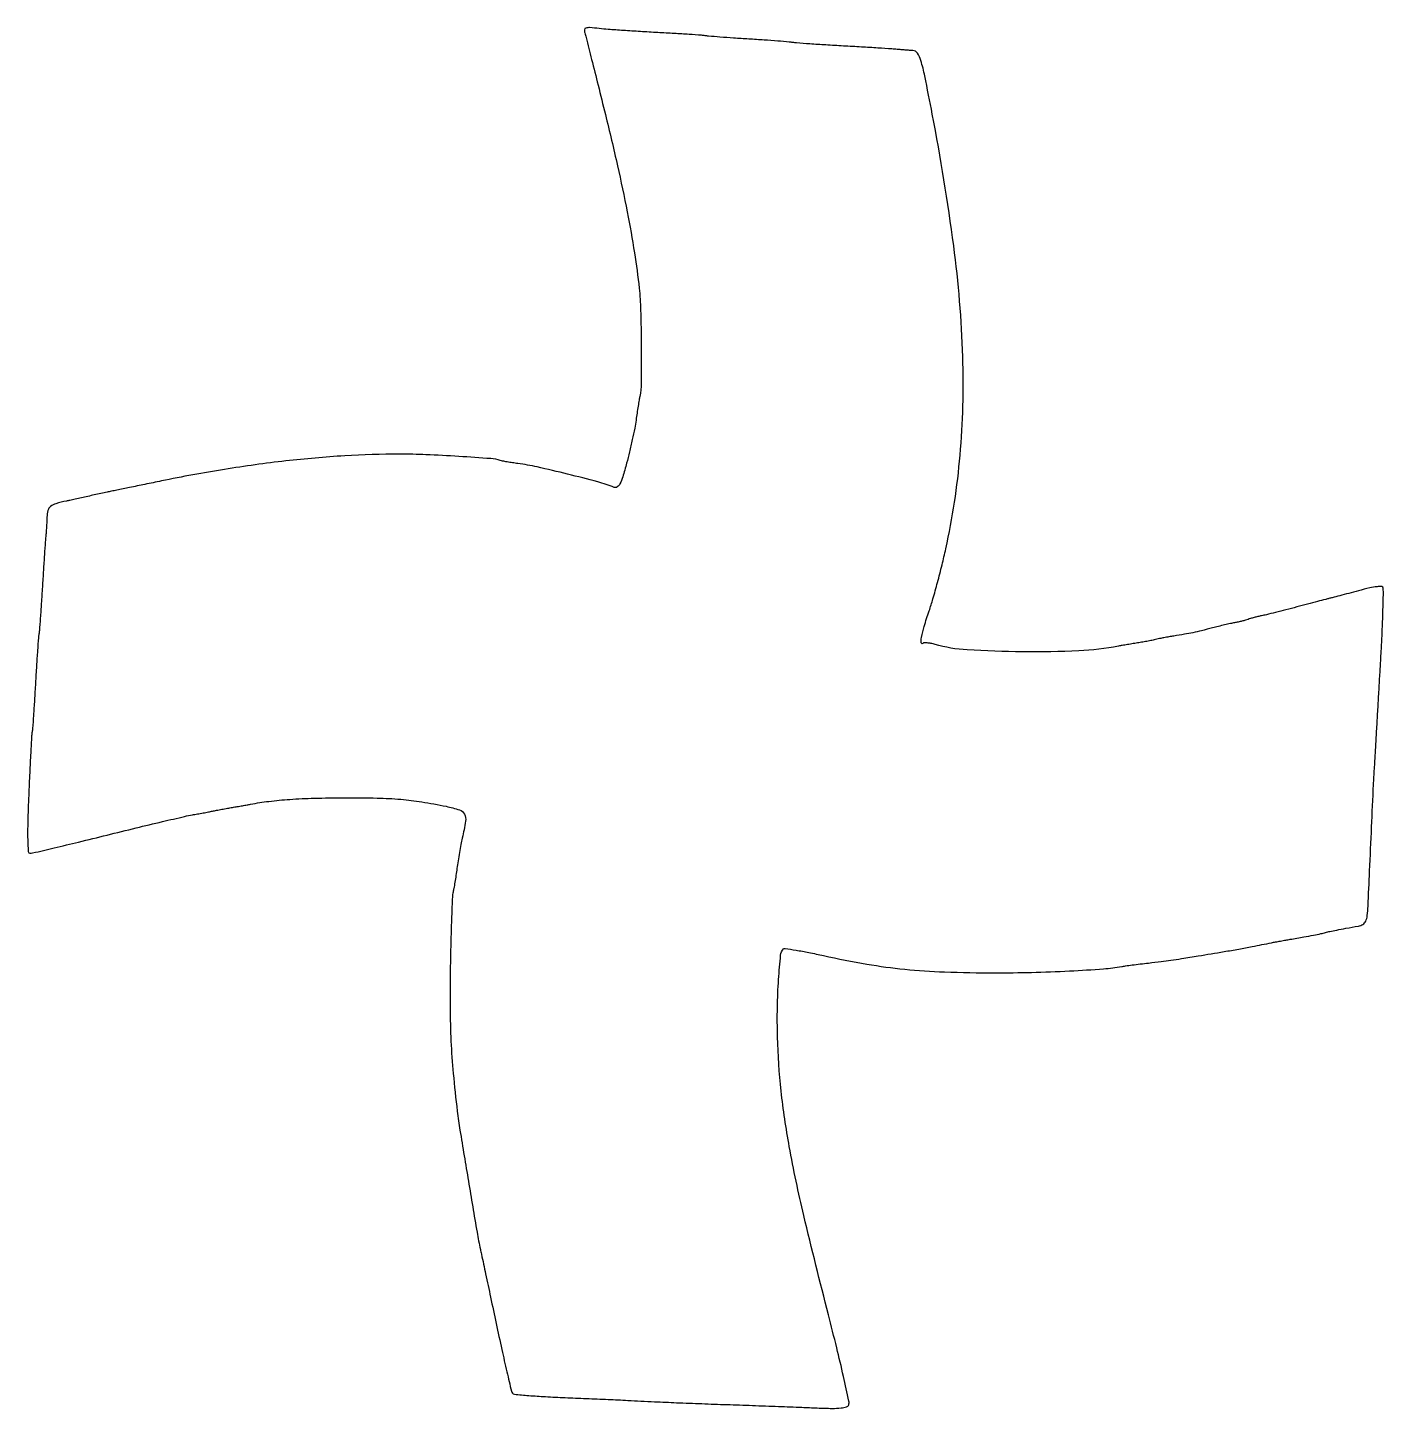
# Model space of a CAD drawing. Extents: x 0 to 402, y 0 to 410.
import ezdxf

# ---------------------------------------------------------------- set-up
doc = ezdxf.new("R2010")
doc.units = 0

msp = doc.modelspace()

# ---------------------------------------------------------------- linework, layer by layer
msp.add_lwpolyline([(165.37546, 408.329125, -0.012424), (165.752144, 406.98108, -0.000279), (167.395311, 400.466497, -0.000629), (169.30539, 392.835325, -0.000425), (171.464515, 384.131289, -0.005219), (175.059421, 368.905753, -0.007297), (177.931079, 355.220269, -0.008219), (180.086485, 343.086239, -0.012929), (181.495334, 332.59625, -0.02082), (181.92003, 326.172269, -0.004829), (182.079437, 315.345258, -0.003359), (182.061315, 304.399165, -0.047402), (181.657848, 300.5, 0.008532), (181.459079, 299.41249, 0.002099), (181.170492, 297.61875, 0.002148), (180.857325, 295.560937, 0.002146), (180.56177, 293.5, -0.013844), (180.150542, 291.042958, -0.005435), (179.453417, 287.679752, -0.005374), (178.62051, 284.057345, -0.006676), (177.764823, 280.707666, -0.007863), (176.604735, 276.660883, -0.044912), (175.766641, 274.590693, -0.114758), (174.973514, 273.654679, -0.258819), (174.081513, 273.535514, 0.027558), (169.212474, 275.141576, 0.005396), (160.278211, 277.448754, 0.005747), (151.232356, 279.570904, 0.02165), (145.5, 280.588244, -0.005034), (143.88146, 280.820326, -0.005615), (142.32595, 281.077292, -0.005206), (141.005844, 281.324828, -0.029311), (140.311745, 281.505301, 0.059805), (137.528504, 282.050723, 0.00284), (128.015073, 282.70214, 0.005233), (118.267601, 283.211632, 0.010263), (110.5, 283.376573, 0.015562), (94.167177, 282.87968, 0.012639), (76.716737, 281.360979, 0.012069), (58.495248, 278.863317, 0.011005), (39.842876, 275.423493, -0.000194), (34.933447, 274.407898, -0.000245), (30.391345, 273.472452, -0.000194), (26.580212, 272.691035, -0.00198), (25, 272.37419, 0.003586), (23.735108, 272.116341, 0.001241), (21.9125, 271.726441, 0.001232), (19.906157, 271.286848, 0.001432), (18, 270.85855, -0.000785), (16.142962, 270.438765, -0.000785), (14.284346, 270.024753, -0.000767), (12.660499, 269.668323, -0.003113), (11.670115, 269.458978, 0.019059), (8.521052, 268.687684, 0.10367), (6.975584, 267.873416, 0.154202), (6.19988, 266.671913, 0.059102), (5.900807, 264.682612, -0.00463), (5.844152, 263.281643, -0.003219), (5.755332, 261.700517, -0.003247), (5.65045, 260.183996, -0.006699), (5.544865, 259, 0.007944), (5.407415, 257.41407, 0.000769), (5.141132, 253.5625, 0.000976), (4.839703, 248.969612, 0.000772), (4.530997, 244, -0.001393), (4.220644, 239.102213, -0.001954), (3.914286, 234.73125, -0.001152), (3.633183, 231.048793, -0.026379), (3.494746, 230, 0.027575), (3.358008, 228.944636, 0.001128), (3.084384, 225.121875, 0.001964), (2.788123, 220.589432, 0.001391), (2.489739, 215.5, -0.001404), (2.191089, 210.408192, -0.001975), (1.894017, 205.868311, -0.001151), (1.619578, 202.041668, -0.027127), (1.481061, 200.966591, 0.031434), (1.34667, 199.847633, 0.000821), (1.069999, 194.826247, 0.001729), (0.77501, 188.924717, 0.001181), (0.478827, 182.216591, 0.003538), (0.20262, 174.256703, 0.012102), (0.184982, 169.07746, 0.009302), (0.326747, 165.481433, 0.397324), (0.836949, 165, 0.057582), (1.655289, 165.094557, 0.000467), (7.999591, 166.586776, 0.001679), (15.276422, 168.33133, 0.001079), (23.707251, 170.401789, -0.001149), (32.30954, 172.513085, -0.001535), (40.126505, 174.387208, -0.001066), (46.690599, 175.924883, -0.015932), (49, 176.383681, 0.002835), (50.522825, 176.64496, 0.00209), (52.20625, 176.950893, 0.002111), (53.795453, 177.253518, 0.004722), (55, 177.5, -0.004491), (56.196644, 177.745441, -0.002073), (57.757537, 178.044293, -0.002053), (59.401216, 178.344955, -0.002849), (60.87672, 178.599929, 0.001262), (62.315247, 178.843812, 0.001046), (63.845568, 179.110528, 0.001055), (65.247245, 179.360897, 0.002846), (66.24166, 179.546539, -0.017847), (71.699135, 180.396849, -0.01253), (77.890121, 180.979367, -0.010506), (85.173464, 181.32737, -0.005961), (94, 181.458109, -0.005846), (103.832375, 181.37155, -0.015786), (110.804698, 181.008201, -0.018723), (117.031637, 180.250555, -0.011736), (124.25, 178.922196, -0.027573), (128.216784, 177.864434, -0.198915), (129.687502, 176.604329, -0.159031), (130.013459, 174.507889, -0.01616), (129.032199, 169.5, 0.008568), (128.632262, 167.611332, 0.004265), (128.187134, 165.20625, 0.004232), (127.768212, 162.706065, 0.006208), (127.445767, 160.5, -0.003688), (127.155135, 158.439063, -0.00368), (126.833948, 156.38125, -0.003603), (126.52727, 154.588211, -0.014486), (126.300353, 153.5, 0.04786), (126.098599, 152.056847, 0.00156), (125.863918, 146.2125, 0.002979), (125.649431, 139.308076, 0.002065), (125.485695, 131.5, 0.005568), (125.415392, 119.168768, 0.010598), (125.679475, 109.253884, 0.011133), (126.351071, 99.687453, 0.006923), (127.543651, 88.5, 0.010615), (128.35054, 82.826438, 0.00083), (130.848734, 67.745388, 0.000753), (133.414079, 52.557399, 0.012355), (134.405309, 47.5, -0.002073), (134.716394, 46.069324, -0.000065), (135.963695, 40.2125, -0.000127), (137.43133, 33.308101, -0.000088), (139.087566, 25.5, 0.001974), (140.754686, 17.784136, 0.003108), (142.253532, 11.173324, 0.000807), (143.605634, 5.419023, 0.11928), (143.913126, 4.813442, 0.195662), (144.473998, 4.523527, 0.002257), (148.733856, 4.155749, 0.006473), (153.70806, 3.81367, 0.004129), (159.5, 3.538589, -0.000816), (165.792882, 3.281492, -0.000739), (172.296875, 2.995498, -0.00074), (178.119459, 2.722209, -0.002369), (182, 2.515886, 0.003377), (186.038587, 2.309328, 0.000862), (192.584375, 2.030158, 0.000878), (200.058594, 1.737442, 0.00089), (207.5, 1.472364, -0.000453), (215.036587, 1.210495, -0.000415), (222.796633, 0.927379, -0.000414), (229.723194, 0.663171, -0.00136), (234.29705, 0.472447, 0.007027), (238.68911, 0.339142, 0.029538), (241.324653, 0.451931, 0.051095), (242.929088, 0.783736, 0.228443), (243.609201, 1.423978, 0.146562), (243.688136, 2.469505, 0.001473), (242.054117, 9.82351, 0.004639), (240.05856, 18.313207, 0.002974), (237.591966, 28.133155, -0.004511), (230.29869, 57.551543, -0.013217), (225.994553, 77.989618, -0.018238), (223.594933, 94.462, -0.020249), (222.5076, 110.5, -0.011129), (222.464349, 119.247952, -0.012824), (222.822681, 127.584059, -0.007618), (223.428091, 134.788043, -0.173284), (224.303548, 136.636881, -0.239672), (224.759945, 136.785561, -0.002778), (227.993654, 136.260064, -0.007696), (231.769431, 135.565007, -0.004857), (236.154848, 134.643339, 0.011408), (249.017043, 132.115617, 0.017773), (260.207563, 130.587762, 0.016545), (272.038959, 129.793124, 0.008332), (287, 129.534105, 0.006809), (297.759998, 129.673684, 0.005804), (309.10194, 130.107119, 0.005161), (319.191091, 130.714474, 0.028868), (324.558594, 131.406214, -0.011863), (325.66672, 131.587505, -0.002257), (327.692212, 131.860407, -0.002407), (330.060532, 132.157031, -0.00221), (332.5, 132.439708, 0.0024), (336.268387, 132.877826, 0.005292), (339.141508, 133.256743, 0.004419), (342.30398, 133.73648, 0.00123), (347.25, 134.544044, 0.000607), (354.901719, 135.822269, 0.002915), (359.25709, 136.581417, 0.003532), (363.219579, 137.324858, 0.001183), (369, 138.465909, -0.002522), (370.171944, 138.693991, -0.001284), (371.646875, 138.969405, -0.001276), (373.169245, 139.245616, -0.001912), (374.5, 139.478307, 0.001493), (378.542269, 140.18163, 0.003818), (381.464552, 140.722123, 0.004983), (383.602519, 141.156603, 0.016387), (385, 141.503376, -0.016581), (386.255637, 141.814436, -0.004342), (388.288955, 142.228727, -0.00351), (391.035848, 142.743619, -0.001494), (394.721056, 143.396285, 0.100373), (396.044044, 143.913042, 0.136813), (396.89034, 144.865575, 0.083083), (397.376045, 146.501051, 0.020524), (397.605705, 149.30044, -0.000859), (398.050239, 159.746199, -0.000445), (398.639747, 172.797618, -0.000291), (399.225003, 185.345448, -0.003802), (399.480297, 190, 0.000861), (399.632425, 192.504203, 0.000185), (399.887306, 196.85, 0.000193), (400.178758, 201.884367, 0.000184), (400.471048, 207, -0.000116), (400.766832, 212.189059, -0.000112), (401.068767, 217.44375, -0.000111), (401.336902, 222.07416, -0.000409), (401.509378, 225, 0.004545), (401.762798, 230.003165, 0.00275), (401.976434, 235.931634, 0.001836), (402.126743, 241.528548, 0.022894), (402.07878, 243.650285, 0.369412), (401.660072, 244.076848, 0.048491), (400.286844, 244.063196, 0.029844), (398.085801, 243.693259, 0.0087), (394.75, 242.864233, -0.000394), (391.863996, 242.095874, -0.000496), (389.189062, 241.388805, -0.000395), (386.943433, 240.799491, -0.003929), (386, 240.560609, 0.003996), (385.037336, 240.316721, 0.000346), (382.590625, 239.674187, 0.000456), (379.673333, 238.903068, 0.000354), (376.5, 238.058768, -0.001859), (373.253855, 237.205549, -0.00207), (370.115625, 236.407003, -0.00191), (367.434708, 235.7475, -0.010863), (366, 235.433197, 0.008742), (364.932945, 235.204175, 0.007032), (363.79375, 234.921806, 0.007116), (362.74837, 234.631064, 0.01801), (362, 234.381805, -0.019384), (361.251557, 234.134805, -0.007682), (360.20625, 233.851536, -0.00759), (359.067055, 233.579879, -0.009442), (358, 233.363543, 0.00867), (356.765263, 233.115193, 0.003343), (355.06052, 232.729478, 0.003308), (353.217017, 232.286511, 0.004076), (351.503897, 231.848015, -0.004088), (348.226319, 231.009158, -0.00867), (345.672321, 230.42449, -0.00896), (343.152818, 229.940496, -0.004686), (340, 229.423618, 0.004611), (338.55, 229.186124, 0.004452), (337.0875, 228.919277, 0.004404), (335.803888, 228.661499, 0.016227), (335, 228.465245, -0.016878), (334.17726, 228.265522, -0.00407), (332.801838, 227.992069, -0.004173), (331.217493, 227.704143, -0.004132), (329.62328, 227.441698, 0.001721), (327.983369, 227.179845, 0.001482), (326.261632, 226.893603, 0.001492), (324.701186, 226.624626, 0.00432), (323.62328, 226.425897, -0.036695), (311.869586, 225.037229, -0.013428), (295.122275, 224.745953, -0.012515), (278.731969, 225.311514, -0.055), (269.205966, 226.94093, 0.020846), (267.993807, 227.234501, 0.02831), (266.879089, 227.390818, 0.028006), (265.976246, 227.414948, 0.191314), (265.575273, 227.24194, -0.636759), (265.089348, 227.418558, -0.070506), (265.173343, 229.013103, -0.024928), (265.985069, 232.284005, -0.008688), (267.468024, 236.905986, 0.011667), (268.587394, 240.467567, 0.004887), (269.935361, 245.311595, 0.004832), (271.277177, 250.523765, 0.006256), (272.401733, 255.331139, 0.032917), (276.635663, 283.069398, 0.029197), (277.432463, 312.266871, 0.025189), (274.747015, 345.160329, 0.014671), (268.391927, 384.25, 0.002277), (266.157378, 395.559926, 0.024169), (265.004859, 400.112549, 0.069771), (263.970981, 402.334006, 0.241944), (262.638033, 403.099193, -0.004668), (261.640226, 403.154826, -0.002413), (260.393672, 403.242051, -0.002398), (259.112864, 403.344064, -0.003634), (258, 403.446226, 0.008366), (256.389993, 403.578674, 0.000724), (252.281973, 403.841534, 0.000954), (247.380494, 404.138648, 0.00074), (242.045013, 404.443927, -0.001406), (236.777988, 404.752326, -0.001987), (232.088581, 405.058849, -0.001137), (228.132977, 405.342241, -0.028021), (227.045013, 405.484283, 0.025687), (225.984664, 405.627753, 0.001355), (222.575723, 405.902478, 0.002132), (218.517727, 406.201041, 0.001549), (214, 406.5, -0.001443), (209.485485, 406.797783, -0.001996), (205.4375, 407.092773, -0.001244), (202.034369, 407.362952, -0.024798), (201, 407.49955, 0.027443), (199.951214, 407.632415, 0.001199), (196.26875, 407.88596, 0.002032), (191.897789, 408.158542, 0.001448), (187, 408.429762, -0.00201), (181.859222, 408.720228, -0.002043), (176.74939, 409.050519, -0.001985), (172.308817, 409.373494, -0.008432), (169.657499, 409.621948, 0.007954), (166.801972, 409.89229, 0.093193), (165.695006, 409.772981, 0.29909), (165.288015, 409.286176, 0.103472)], format="xyb", close=True)

doc.saveas('drawing.dxf')
